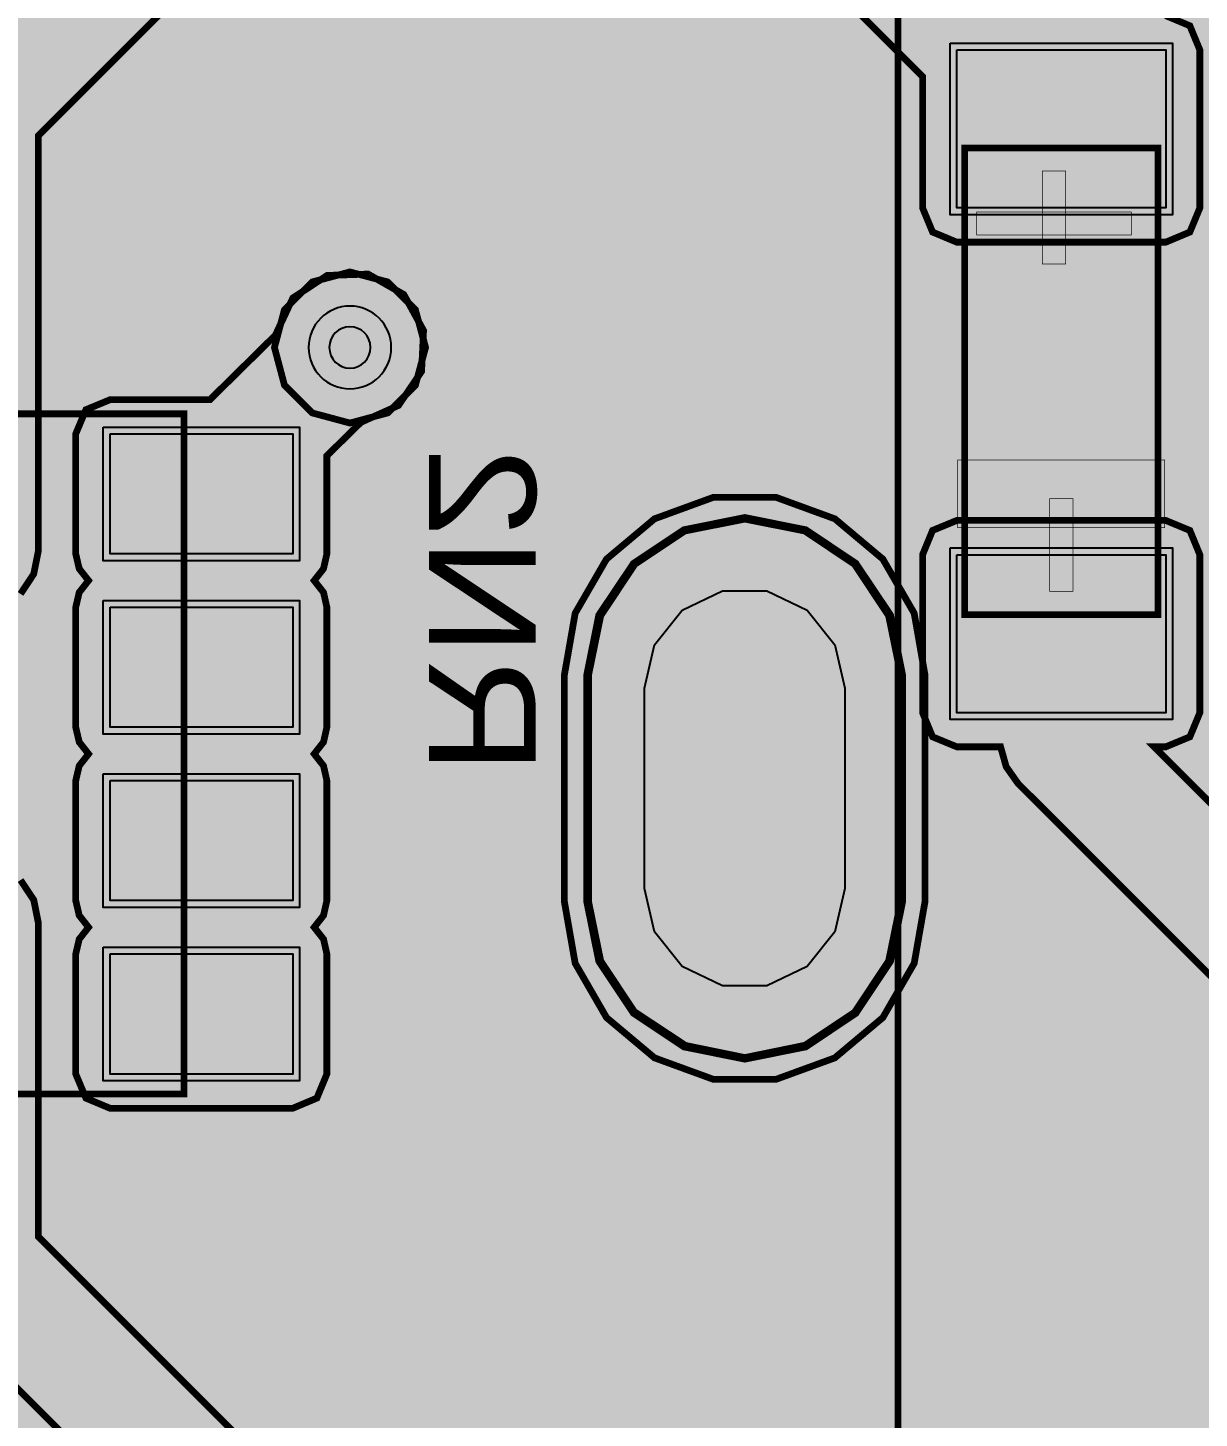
# Model space of a CAD drawing. Header units: millimetres. Extents: x -3.1 to 95.1, y -65.1 to 6.9.
# Drawn here: x 68.96 to 77.74, y -55.53 to -45.1 of the extents above; entities that cross this region are included whole.
import ezdxf
from ezdxf.enums import TextEntityAlignment as Align

# ---------------------------------------------------------------- set-up
doc = ezdxf.new("R2010")
doc.units = ezdxf.units.MM
doc.header["$MEASUREMENT"] = 0
for name, color, linetype, true_color in [('Bottom-Layer', 7, 'Continuous', 0x0000ff), ('Bottom-Paste-Mask-Layer', 7, 'Continuous', 0x800000), ('Bottom-Silkscreen-Layer', 7, 'Continuous', 0x66cc33), ('Bottom-Solder-Mask-Layer', 7, 'Continuous', 0xaa00ff), ('Component-Shape-Layer', 7, 'Continuous', 0x00cccc), ('Document-Layer', 7, 'Continuous', 0x6464ff), ('Hole-Layer', 7, 'Continuous', 0x222222), ('Inner1', 7, 'Continuous', 0x999966), ('Inner2', 7, 'Continuous', 0x008000), ('Multi-Layer', 7, 'Continuous', 0xc0c0c0), ('Top-Layer', 7, 'Continuous', 0xff0000), ('Top-Paste-Mask-Layer', 7, 'Continuous', 0x808080), ('Top-Silkscreen-Layer', 7, 'Continuous', 0xffcc00), ('Top-Solder-Mask-Layer', 7, 'Continuous', 0x800080)]:
    doc.layers.add(name, color=color, linetype=linetype, true_color=true_color)
doc.styles.get("Standard").update_dxf_attribs({"font": 'arial.ttf'})

msp = doc.modelspace()

# ---------------------------------------------------------------- hatches: boundary and pattern name
at = {"layer": 'Bottom-Layer'}
for points in [[(0.836, -26.879), (0.838, -26.021), (1.032, -26.269), (1.332, -26.362), (2.132, -26.362), (2.395, -26.291), (2.589, -26.098), (2.659, -25.834), (2.589, -25.57), (2.395, -25.377), (2.132, -25.306), (1.332, -25.306), (1.032, -25.399), (0.839, -25.645), (0.888, -0.657), (1.11, -0.501), (1.353, -0.381), (93.599, -0.381), (94.615, -1.397), (94.488, -63.754), (93.726, -64.516), (1.27, -64.516), (0.762, -64.008), (0.775, -57.407), (6.35, -57.407), (6.353, -57.404), (6.353, -39.624), (6.35, -39.621), (0.811, -39.621), (0.818, -35.758), (0.922, -35.967), (1.104, -36.111), (1.332, -36.162), (2.132, -36.162), (2.395, -36.091), (2.589, -35.898), (2.659, -35.634), (2.589, -35.37), (2.395, -35.177), (2.132, -35.106), (1.332, -35.106), (1.105, -35.157), (0.922, -35.3), (0.819, -35.508), (0.821, -34.589), (1.959, -34.589), (2.14, -34.514), (2.215, -34.332), (2.215, -34.082), (2.26, -34.053), (2.301, -34.018), (3.243, -33.076), (3.517, -33.036), (3.739, -32.873), (3.857, -32.624), (3.844, -32.348), (3.703, -32.111), (3.466, -31.97), (3.19, -31.957), (2.941, -32.075), (2.778, -32.298), (2.738, -32.571), (2.199, -33.11), (2.105, -32.989), (1.959, -32.943), (0.824, -32.943), (0.825, -32.589), (1.959, -32.589), (2.14, -32.514), (2.215, -32.332), (2.215, -31.2), (2.14, -31.018), (1.959, -30.943), (0.828, -30.943), (0.829, -30.525), (1.959, -30.525), (2.095, -30.486), (2.189, -30.38), (3.246, -31.437), (3.286, -31.711), (3.449, -31.933), (3.698, -32.051), (3.974, -32.038), (4.211, -31.897), (4.352, -31.66), (4.365, -31.384), (4.247, -31.135), (4.025, -30.972), (3.751, -30.933), (2.268, -29.45), (2.243, -29.426), (2.215, -29.406), (2.215, -29.136), (2.14, -28.954), (1.959, -28.879), (0.832, -28.879), (0.833, -28.525), (1.959, -28.525), (2.14, -28.45), (2.215, -28.268), (2.215, -27.136), (2.14, -26.954), (1.959, -26.879)], [(75.388, -42.855), (76.228, -42.855), (76.927, -43.554), (77.076, -43.654), (77.251, -43.688), (78.306, -43.688), (78.306, -44.323), (78.381, -44.504), (78.562, -44.58), (80.747, -44.58), (80.928, -44.504), (81.003, -44.323), (81.003, -42.139), (80.998, -42.088), (80.983, -42.039), (80.992, -42.039), (81.001, -42.04), (83.185, -42.04), (83.366, -41.964), (83.441, -41.783), (83.441, -39.599), (83.366, -39.417), (83.185, -39.342), (81.001, -39.342), (80.819, -39.417), (80.744, -39.599), (80.744, -41.783), (80.749, -41.834), (80.764, -41.883), (80.755, -41.882), (80.747, -41.882), (78.562, -41.882), (78.381, -41.957), (78.306, -42.139), (78.306, -42.773), (77.44, -42.773), (76.753, -42.086), (76.753, -41.222), (76.678, -41.04), (76.496, -40.965), (75.506, -40.965), (76.026, -40.445), (76.468, -40.527), (76.907, -40.434), (77.278, -40.181), (77.525, -39.806), (77.61, -39.365), (77.522, -38.925), (77.272, -38.552), (76.899, -38.302), (76.459, -38.214), (76.018, -38.299), (75.643, -38.546), (75.39, -38.917), (75.297, -39.356), (75.379, -39.798), (75.07, -40.107), (75.07, -38.47), (74.995, -38.289), (74.814, -38.214), (73.014, -38.214), (72.832, -38.289), (72.757, -38.47), (72.757, -40.27), (72.832, -40.451), (73.014, -40.527), (73.464, -40.527), (73.466, -40.965), (73.364, -40.965), (73.182, -41.04), (73.107, -41.222), (73.107, -42.599), (73.182, -42.78), (73.364, -42.855), (74.472, -42.855), (74.472, -44.082), (74.507, -44.257), (74.606, -44.405), (75.668, -45.467), (75.668, -46.452), (75.743, -46.633), (75.925, -46.709), (77.491, -46.709), (77.672, -46.633), (77.747, -46.452), (77.747, -45.267), (77.672, -45.086), (77.491, -45.01), (76.506, -45.01), (75.388, -43.892)], [(67.882, -49.072), (67.84, -49.072), (67.841, -49.059), (67.842, -49.046), (67.842, -48.146), (67.766, -47.965), (67.585, -47.89), (66.215, -47.89), (66.034, -47.965), (65.958, -48.146), (65.958, -49.046), (65.984, -49.157), (66.054, -49.246), (65.984, -49.335), (65.958, -49.446), (65.958, -50.346), (65.984, -50.457), (66.054, -50.546), (65.984, -50.635), (65.958, -50.746), (65.958, -51.646), (65.984, -51.757), (66.054, -51.846), (65.984, -51.935), (65.958, -52.046), (65.958, -52.791), (65.868, -52.935), (65.836, -53.102), (65.836, -57.242), (65.466, -57.496), (65.221, -57.872), (65.137, -58.313), (65.228, -58.753), (65.479, -59.125), (65.853, -59.373), (66.294, -59.461), (66.734, -59.373), (67.108, -59.125), (67.36, -58.753), (67.45, -58.313), (67.367, -57.872), (67.121, -57.496), (66.751, -57.242), (66.751, -53.292), (66.84, -53.203), (67.585, -53.203), (67.766, -53.127), (67.842, -52.946), (67.842, -52.046), (67.816, -51.935), (67.746, -51.846), (67.799, -51.787), (67.832, -51.715), (68.122, -52.006), (68.122, -54.356), (68.157, -54.531), (68.256, -54.68), (70.85, -57.273), (70.5, -57.546), (70.279, -57.931), (70.219, -58.371), (70.329, -58.801), (70.594, -59.158), (70.972, -59.389), (71.411, -59.46), (71.843, -59.361), (72.207, -59.106), (72.448, -58.734), (72.53, -58.298), (72.443, -57.862), (72.198, -57.492), (71.831, -57.242), (71.831, -57.15), (71.797, -56.975), (71.697, -56.826), (69.038, -54.166), (69.038, -51.816), (69.003, -51.641), (68.904, -51.492), (68.284, -50.873), (68.135, -50.773), (67.96, -50.739), (67.841, -50.739), (67.815, -50.632), (67.746, -50.546), (67.816, -50.457), (67.842, -50.346), (67.842, -49.988), (68.072, -49.988), (68.247, -49.953), (68.396, -49.854), (68.904, -49.346), (69.003, -49.197), (69.038, -49.022), (69.038, -45.91), (70.449, -44.498), (70.769, -44.79), (71.175, -44.943), (71.608, -44.936), (72.009, -44.771), (72.32, -44.469), (72.498, -44.074), (72.519, -43.642), (72.379, -43.231), (72.098, -42.902), (71.715, -42.699), (71.284, -42.651), (70.866, -42.765), (70.519, -43.025), (70.292, -43.394), (70.229, -43.432), (70.173, -43.48), (68.256, -45.396), (68.157, -45.545), (68.122, -45.72), (68.122, -48.832)], [(75.925, -45.267), (77.491, -45.267), (77.491, -46.452), (75.925, -46.452)], [(70.324, -47.89), (69.575, -47.89), (69.394, -47.965), (69.318, -48.146), (69.318, -49.046), (69.344, -49.157), (69.414, -49.246), (69.344, -49.335), (69.318, -49.446), (69.318, -50.346), (69.344, -50.457), (69.414, -50.546), (69.344, -50.635), (69.318, -50.746), (69.318, -51.646), (69.344, -51.757), (69.414, -51.846), (69.344, -51.935), (69.318, -52.046), (69.318, -52.946), (69.394, -53.127), (69.575, -53.203), (70.945, -53.203), (71.126, -53.127), (71.201, -52.946), (71.201, -52.046), (71.176, -51.935), (71.106, -51.846), (71.176, -51.757), (71.201, -51.646), (71.201, -50.746), (71.176, -50.635), (71.106, -50.546), (71.176, -50.457), (71.201, -50.346), (71.201, -49.446), (71.176, -49.335), (71.106, -49.246), (71.176, -49.157), (71.201, -49.046), (71.201, -48.31), (71.457, -48.059), (71.738, -47.933), (71.911, -47.678), (71.926, -47.371), (71.778, -47.101), (71.51, -46.948), (71.203, -46.958), (70.946, -47.127), (70.815, -47.406)], [(69.575, -48.146), (70.945, -48.146), (70.945, -49.046), (69.575, -49.046)], [(73.156, -49.954), (73.156, -51.654), (73.246, -52.105), (73.501, -52.487), (73.883, -52.742), (74.334, -52.832), (74.785, -52.742), (75.167, -52.487), (75.422, -52.105), (75.512, -51.654), (75.512, -49.954), (75.422, -49.503), (75.167, -49.121), (74.785, -48.866), (74.334, -48.776), (73.883, -48.866), (73.501, -49.121), (73.246, -49.503)], [(75.484, -51.654), (75.396, -52.094), (75.147, -52.467), (74.774, -52.716), (74.334, -52.804), (73.894, -52.716), (73.521, -52.467), (73.272, -52.094), (73.184, -51.654), (73.184, -49.954), (73.272, -49.514), (73.521, -49.141), (73.894, -48.891), (74.334, -48.804), (74.774, -48.891), (75.147, -49.141), (75.396, -49.514), (75.484, -49.954)], [(80.744, -56.922), (80.819, -57.103), (81.001, -57.178), (83.185, -57.178), (83.366, -57.103), (83.441, -56.922), (83.441, -54.737), (83.366, -54.556), (83.185, -54.481), (81.003, -54.481), (81.003, -52.299), (80.928, -52.117), (80.747, -52.042), (78.953, -52.042), (77.404, -50.493), (77.491, -50.493), (77.672, -50.418), (77.747, -50.237), (77.747, -49.052), (77.672, -48.87), (77.491, -48.795), (75.925, -48.795), (75.743, -48.87), (75.668, -49.052), (75.668, -50.237), (75.743, -50.418), (75.925, -50.493), (76.253, -50.493), (76.295, -50.642), (76.384, -50.768), (78.306, -52.689), (78.306, -54.483), (78.381, -54.665), (78.562, -54.74), (80.744, -54.74)], [(75.925, -49.052), (77.491, -49.052), (77.491, -50.237), (75.925, -50.237)], [(69.575, -49.446), (70.945, -49.446), (70.945, -50.346), (69.575, -50.346)], [(69.575, -50.746), (70.945, -50.746), (70.945, -51.646), (69.575, -51.646)], [(69.575, -52.046), (70.945, -52.046), (70.945, -52.946), (69.575, -52.946)]]:
    msp.add_hatch(color=256, dxfattribs=at).paths.add_polyline_path(points)
at = {"layer": 'Bottom-Paste-Mask-Layer'}
for points in [[(75.925, -45.267), (77.491, -45.267), (77.491, -46.452), (75.925, -46.452)], [(69.575, -48.146), (70.945, -48.146), (70.945, -49.046), (69.575, -49.046)], [(75.484, -51.654), (75.396, -52.094), (75.147, -52.467), (74.774, -52.716), (74.334, -52.804), (73.894, -52.716), (73.521, -52.467), (73.272, -52.094), (73.184, -51.654), (73.184, -49.954), (73.272, -49.514), (73.521, -49.141), (73.894, -48.891), (74.334, -48.804), (74.774, -48.891), (75.147, -49.141), (75.396, -49.514), (75.484, -49.954)], [(75.925, -49.052), (77.491, -49.052), (77.491, -50.237), (75.925, -50.237)], [(69.575, -49.446), (70.945, -49.446), (70.945, -50.346), (69.575, -50.346)], [(69.575, -50.746), (70.945, -50.746), (70.945, -51.646), (69.575, -51.646)], [(69.575, -52.046), (70.945, -52.046), (70.945, -52.946), (69.575, -52.946)]]:
    msp.add_hatch(color=256, dxfattribs=at).paths.add_polyline_path(points)
at = {"layer": 'Bottom-Silkscreen-Layer'}
msp.add_hatch(color=256, dxfattribs=at).paths.add_polyline_path([(77.484, -48.849), (77.484, -48.341), (75.932, -48.341), (75.932, -48.849)])
msp.add_hatch(color=256, dxfattribs=at).paths.add_polyline_path([(77.484, -48.849), (77.484, -48.341), (75.932, -48.341), (75.932, -48.849)])
at = {"layer": 'Bottom-Solder-Mask-Layer'}
for points in [[(75.874, -45.216), (77.542, -45.216), (77.542, -46.503), (75.874, -46.503)], [(69.524, -48.095), (70.996, -48.095), (70.996, -49.097), (69.524, -49.097)], [(75.535, -51.654), (75.443, -52.113), (75.183, -52.503), (74.794, -52.763), (74.334, -52.855), (73.874, -52.763), (73.485, -52.503), (73.225, -52.113), (73.133, -51.654), (73.133, -49.954), (73.225, -49.494), (73.485, -49.105), (73.874, -48.845), (74.334, -48.753), (74.794, -48.845), (75.183, -49.105), (75.443, -49.494), (75.535, -49.954)], [(75.874, -49.001), (77.542, -49.001), (77.542, -50.288), (75.874, -50.288)], [(69.524, -49.395), (70.996, -49.395), (70.996, -50.397), (69.524, -50.397)], [(69.524, -50.695), (70.996, -50.695), (70.996, -51.697), (69.524, -51.697)], [(69.524, -51.995), (70.996, -51.995), (70.996, -52.997), (69.524, -52.997)]]:
    msp.add_hatch(color=256, dxfattribs=at).paths.add_polyline_path(points)
at = {"layer": 'Document-Layer'}
for points in [[(76.566, -46.176), (76.74, -46.176), (76.74, -46.872), (76.566, -46.872)], [(76.566, -46.176), (76.74, -46.176), (76.74, -46.872), (76.566, -46.872)], [(76.073, -46.482), (77.233, -46.482), (77.233, -46.656), (76.073, -46.656)], [(76.073, -46.482), (77.233, -46.482), (77.233, -46.656), (76.073, -46.656)], [(76.621, -49.328), (76.795, -49.328), (76.795, -48.632), (76.621, -48.632)], [(76.621, -49.328), (76.795, -49.328), (76.795, -48.632), (76.621, -48.632)]]:
    msp.add_hatch(color=256, dxfattribs=at).paths.add_polyline_path(points)
at = {"layer": 'Hole-Layer'}
msp.add_hatch(color=256, dxfattribs=at).paths.add_polyline_path([(75.084, -51.554), (75.01, -51.879), (74.802, -52.14), (74.501, -52.285), (74.167, -52.285), (73.866, -52.14), (73.658, -51.879), (73.584, -51.554), (73.584, -50.054), (73.658, -49.729), (73.866, -49.468), (74.167, -49.323), (74.501, -49.323), (74.802, -49.468), (75.01, -49.729), (75.084, -50.054)])
at = {"layer": 'Inner2'}
for points in [[(0.787, -39.621), (0.814, -25.941), (0.914, -26.158), (1.099, -26.308), (1.332, -26.362), (2.132, -26.362), (2.395, -26.291), (2.589, -26.098), (2.659, -25.834), (2.589, -25.57), (2.395, -25.377), (2.132, -25.306), (1.332, -25.306), (1.1, -25.36), (0.915, -25.51), (0.815, -25.726), (0.865, -0.677), (1.131, -0.488), (1.428, -0.353), (93.572, -0.353), (93.575, -0.354), (93.577, -0.355), (94.591, -1.369), (94.465, -63.726), (93.703, -64.488), (1.247, -64.488), (0.739, -63.98), (0.752, -57.407), (6.35, -57.407), (6.353, -57.404), (6.353, -39.624), (6.35, -39.621)], [(70.808, -47.498), (70.883, -47.781), (71.091, -47.989), (71.374, -48.065), (71.657, -47.989), (71.865, -47.781), (71.941, -47.498), (71.865, -47.215), (71.657, -47.007), (71.374, -46.932), (71.091, -47.007), (70.883, -47.215)], [(73.156, -49.954), (73.156, -51.654), (73.246, -52.105), (73.501, -52.487), (73.883, -52.742), (74.334, -52.832), (74.785, -52.742), (75.167, -52.487), (75.422, -52.105), (75.512, -51.654), (75.512, -49.954), (75.422, -49.503), (75.167, -49.121), (74.785, -48.866), (74.334, -48.776), (73.883, -48.866), (73.501, -49.121), (73.246, -49.503)]]:
    msp.add_hatch(color=256, dxfattribs=at).paths.add_polyline_path(points)
at = {"layer": 'Multi-Layer'}
msp.add_hatch(color=256, dxfattribs=at).paths.add_polyline_path([(75.484, -51.654), (75.396, -52.094), (75.147, -52.467), (74.774, -52.716), (74.334, -52.804), (73.894, -52.716), (73.521, -52.467), (73.272, -52.094), (73.184, -51.654), (73.184, -49.954), (73.272, -49.514), (73.521, -49.141), (73.894, -48.891), (74.334, -48.804), (74.774, -48.891), (75.147, -49.141), (75.396, -49.514), (75.484, -49.954)])
msp.add_hatch(color=256, dxfattribs=at).paths.add_polyline_path([(75.484, -51.654), (75.396, -52.094), (75.147, -52.467), (74.774, -52.716), (74.334, -52.804), (73.894, -52.716), (73.521, -52.467), (73.272, -52.094), (73.184, -51.654), (73.184, -49.954), (73.272, -49.514), (73.521, -49.141), (73.894, -48.891), (74.334, -48.804), (74.774, -48.891), (75.147, -49.141), (75.396, -49.514), (75.484, -49.954)])
msp.add_hatch(color=256, dxfattribs=at).paths.add_polyline_path([(75.484, -51.654), (75.396, -52.094), (75.147, -52.467), (74.774, -52.716), (74.334, -52.804), (73.894, -52.716), (73.521, -52.467), (73.272, -52.094), (73.184, -51.654), (73.184, -49.954), (73.272, -49.514), (73.521, -49.141), (73.894, -48.891), (74.334, -48.804), (74.774, -48.891), (75.147, -49.141), (75.396, -49.514), (75.484, -49.954)])
at = {"layer": 'Top-Layer'}
for points in [[(14.478, -27.178), (28.527, -27.178), (28.539, -27.682), (28.01, -27.682), (27.867, -27.741), (27.807, -27.884), (27.807, -28.984), (27.867, -29.127), (28.01, -29.187), (30.51, -29.187), (30.653, -29.127), (30.712, -28.984), (30.712, -28.844), (31.621, -28.848), (31.621, -29.123), (31.68, -29.266), (31.823, -29.325), (33.233, -29.325), (33.376, -29.266), (33.435, -29.123), (33.435, -27.773), (33.376, -27.63), (33.233, -27.57), (31.823, -27.57), (31.68, -27.63), (31.621, -27.773), (31.621, -28.041), (31.391, -28.04), (31.391, -28.002), (31.496, -27.757), (31.463, -27.492), (31.301, -27.28), (31.055, -27.178), (40.64, -27.178), (40.64, -12.192), (53.532, -12.192), (55.141, -13.802), (55.141, -15.559), (55.033, -15.631), (54.991, -15.754), (54.991, -17.355), (55.033, -17.478), (55.141, -17.55), (55.141, -20.235), (54.697, -20.679), (52.763, -20.679), (52.816, -20.646), (52.863, -20.605), (53.629, -19.839), (53.717, -19.708), (53.748, -19.554), (53.748, -17.55), (53.855, -17.478), (53.897, -17.355), (53.897, -16.571), (53.972, -16.447), (53.998, -16.305), (53.998, -14.794), (54.104, -14.532), (54.055, -14.254), (53.866, -14.044), (53.594, -13.966), (53.322, -14.044), (53.133, -14.254), (53.085, -14.532), (53.191, -14.794), (53.191, -15.552), (52.994, -15.552), (52.863, -15.6), (52.794, -15.72), (52.744, -15.618), (52.648, -15.559), (52.648, -14.875), (52.807, -14.65), (52.826, -14.374), (52.699, -14.129), (52.463, -13.985), (52.187, -13.984), (51.95, -14.127), (51.823, -14.372), (51.841, -14.648), (51.841, -15.559), (51.744, -15.618), (51.694, -15.719), (51.625, -15.599), (51.495, -15.552), (50.794, -15.552), (50.651, -15.611), (50.591, -15.754), (50.591, -17.355), (50.651, -17.498), (50.794, -17.557), (51.495, -17.557), (51.625, -17.51), (51.694, -17.39), (51.744, -17.491), (51.841, -17.55), (51.841, -18.201), (51.395, -18.647), (49.784, -18.647), (49.63, -18.677), (49.499, -18.765), (49.214, -19.049), (48.955, -19.159), (48.793, -19.388), (48.776, -19.669), (48.91, -19.917), (47.306, -19.917), (47.073, -19.814), (46.82, -19.837), (46.608, -19.978), (46.491, -20.204), (46.497, -20.458), (46.624, -20.679), (44.766, -20.679), (44.504, -20.573), (44.226, -20.621), (44.016, -20.81), (43.938, -21.082), (44.016, -21.354), (44.226, -21.543), (44.504, -21.592), (44.766, -21.486), (54.864, -21.485), (55.018, -21.455), (55.149, -21.367), (55.829, -20.687), (55.917, -20.556), (55.948, -20.402), (55.948, -17.55), (56.044, -17.491), (56.094, -17.389), (56.163, -17.509), (56.294, -17.557), (56.995, -17.557), (57.125, -17.509), (57.194, -17.389), (57.244, -17.491), (57.341, -17.55), (57.341, -20.575), (56.221, -21.695), (42.48, -21.695), (42.218, -21.588), (41.94, -21.637), (41.73, -21.826), (41.652, -22.098), (41.73, -22.37), (41.94, -22.559), (42.218, -22.608), (42.48, -22.501), (56.388, -22.501), (56.542, -22.471), (56.673, -22.383), (58.029, -21.027), (58.117, -20.896), (58.148, -20.742), (58.148, -17.55), (58.244, -17.491), (58.294, -17.389), (58.363, -17.509), (58.494, -17.557), (59.195, -17.557), (59.325, -17.51), (59.394, -17.39), (59.463, -17.51), (59.594, -17.557), (60.295, -17.557), (60.438, -17.498), (60.497, -17.355), (60.497, -16.548), (60.568, -16.66), (60.694, -16.704), (62.494, -16.704), (62.637, -16.645), (62.697, -16.502), (62.697, -16.352), (62.992, -16.352), (63.294, -16.271), (63.515, -16.05), (63.596, -15.748), (63.515, -15.446), (63.294, -15.225), (62.992, -15.144), (62.697, -15.144), (62.697, -14.901), (62.637, -14.758), (62.494, -14.699), (60.694, -14.699), (60.551, -14.758), (60.492, -14.901), (60.492, -15.708), (60.42, -15.596), (60.295, -15.552), (59.594, -15.552), (59.463, -15.599), (59.394, -15.719), (59.325, -15.599), (59.195, -15.552), (58.494, -15.552), (58.363, -15.6), (58.294, -15.72), (58.244, -15.618), (58.148, -15.559), (58.148, -15.392), (58.162, -15.147), (58.062, -14.924), (58.062, -14.478), (58.031, -14.324), (57.943, -14.193), (55.943, -12.192), (66.548, -12.192), (66.548, -29.132), (61.539, -34.141), (39.497, -34.141), (39.498, -34.125), (39.499, -34.11), (39.499, -32.978), (39.44, -32.835), (39.296, -32.775), (37.919, -32.775), (37.776, -32.835), (37.717, -32.978), (37.717, -34.11), (37.717, -34.125), (37.719, -34.141), (34.925, -34.141), (34.926, -34.125), (34.927, -34.11), (34.927, -32.978), (34.868, -32.835), (34.725, -32.775), (34.476, -32.775), (34.548, -32.518), (34.482, -32.259), (34.294, -32.069), (34.036, -32), (33.778, -32.069), (33.59, -32.259), (33.524, -32.518), (33.596, -32.775), (33.348, -32.775), (33.262, -32.794), (33.193, -32.847), (33.054, -32.573), (32.812, -32.385), (32.512, -32.318), (30.625, -32.318), (30.57, -32.291), (30.51, -32.282), (28.01, -32.282), (27.867, -32.341), (27.807, -32.484), (27.807, -33.584), (27.867, -33.727), (28.01, -33.786), (30.51, -33.786), (30.59, -33.77), (30.658, -33.722), (32.512, -33.722), (32.769, -33.674), (32.99, -33.535), (33.145, -33.324), (33.145, -34.11), (33.146, -34.125), (33.147, -34.141), (22.86, -34.141), (22.706, -34.171), (22.575, -34.259), (19.014, -37.82), (18.926, -37.951), (18.896, -38.105), (18.896, -38.812), (18.849, -38.812), (18.739, -38.844), (18.664, -38.932), (18.589, -38.844), (18.479, -38.812), (17.579, -38.812), (17.469, -38.844), (17.394, -38.932), (17.319, -38.844), (17.209, -38.812), (16.309, -38.812), (16.199, -38.844), (16.124, -38.932), (16.049, -38.844), (15.939, -38.812), (15.039, -38.812), (14.929, -38.844), (14.854, -38.932), (14.779, -38.844), (14.669, -38.812), (13.769, -38.812), (13.659, -38.844), (13.584, -38.932), (13.509, -38.844), (13.399, -38.812), (12.499, -38.812), (12.389, -38.844), (12.314, -38.932), (12.239, -38.844), (12.129, -38.812), (11.229, -38.812), (11.119, -38.844), (11.044, -38.932), (10.969, -38.844), (10.859, -38.812), (9.959, -38.812), (9.849, -38.844), (9.774, -38.932), (9.699, -38.844), (9.589, -38.812), (8.689, -38.812), (8.579, -38.844), (8.504, -38.932), (8.429, -38.844), (8.319, -38.812), (7.419, -38.812), (7.276, -38.871), (7.216, -39.014), (7.216, -40.514), (7.23, -40.586), (7.268, -40.649), (7.27, -41.404), (7.352, -41.706), (7.574, -41.926), (7.876, -42.006), (8.178, -41.924), (8.398, -41.702), (8.478, -41.4), (8.476, -40.642), (8.491, -40.62), (8.504, -40.596), (8.579, -40.684), (8.689, -40.716), (9.589, -40.716), (9.699, -40.684), (9.774, -40.596), (9.849, -40.684), (9.959, -40.716), (10.859, -40.716), (10.969, -40.684), (11.044, -40.596), (11.119, -40.684), (11.229, -40.716), (12.129, -40.716), (12.239, -40.684), (12.314, -40.596), (12.389, -40.684), (12.499, -40.716), (13.399, -40.716), (13.509, -40.684), (13.584, -40.596), (13.659, -40.684), (13.769, -40.716), (14.669, -40.716), (14.779, -40.684), (14.854, -40.596), (14.929, -40.684), (15.039, -40.716), (15.939, -40.716), (16.049, -40.684), (16.124, -40.596), (16.199, -40.684), (16.309, -40.716), (17.209, -40.716), (17.319, -40.684), (17.394, -40.596), (17.469, -40.684), (17.579, -40.716), (18.479, -40.716), (18.589, -40.684), (18.664, -40.596), (18.739, -40.684), (18.849, -40.716), (19.749, -40.716), (19.859, -40.684), (19.934, -40.596), (20.009, -40.684), (20.119, -40.716), (21.019, -40.716), (21.129, -40.684), (21.204, -40.596), (21.279, -40.684), (21.389, -40.716), (22.289, -40.716), (22.399, -40.684), (22.474, -40.596), (22.549, -40.684), (22.659, -40.716), (23.559, -40.716), (23.669, -40.684), (23.744, -40.596), (23.819, -40.684), (23.929, -40.716), (24.829, -40.716), (24.972, -40.657), (25.031, -40.514), (25.031, -39.014), (24.981, -38.88), (24.854, -38.813), (24.895, -38.565), (24.813, -38.328), (24.628, -38.157), (24.385, -38.096), (24.141, -38.157), (23.956, -38.327), (23.873, -38.564), (23.914, -38.812), (23.812, -38.848), (23.744, -38.932), (23.669, -38.844), (23.559, -38.812), (22.659, -38.812), (22.549, -38.844), (22.474, -38.932), (22.399, -38.844), (22.289, -38.812), (21.389, -38.812), (21.279, -38.844), (21.204, -38.932), (21.129, -38.844), (21.019, -38.812), (20.119, -38.812), (20.009, -38.844), (19.934, -38.932), (19.859, -38.844), (19.749, -38.812), (19.702, -38.812), (19.702, -38.272), (23.027, -34.947), (33.147, -34.947), (33.146, -34.963), (33.145, -34.978), (33.145, -35.372), (31.465, -37.053), (31.377, -37.184), (31.347, -37.338), (31.347, -38.338), (31.377, -38.492), (31.465, -38.623), (32.334, -39.493), (32.334, -40.249), (32.394, -40.392), (32.537, -40.452), (33.537, -40.452), (33.586, -40.445), (33.633, -40.427), (33.633, -40.999), (33.295, -41.337), (32.537, -41.337), (32.394, -41.396), (32.334, -41.539), (32.334, -42.789), (32.394, -42.932), (32.537, -42.992), (33.537, -42.992), (33.68, -42.932), (33.739, -42.789), (33.739, -42.033), (34.321, -41.451), (34.409, -41.32), (34.44, -41.166), (34.44, -40.427), (34.487, -40.445), (34.537, -40.452), (35.537, -40.452), (35.68, -40.392), (35.739, -40.249), (35.739, -40.028), (36.26, -40.028), (36.522, -40.134), (36.8, -40.085), (37.011, -39.896), (37.089, -39.624), (37.011, -39.352), (36.8, -39.163), (36.522, -39.114), (36.26, -39.221), (35.739, -39.221), (35.739, -38.999), (35.68, -38.856), (35.537, -38.797), (34.537, -38.797), (34.487, -38.803), (34.44, -38.822), (34.44, -38.012), (36.128, -36.313), (37.011, -36.313), (37.154, -36.253), (37.213, -36.11), (37.213, -34.978), (37.212, -34.963), (37.211, -34.947), (37.719, -34.947), (37.717, -34.963), (37.717, -34.978), (37.717, -36.11), (37.776, -36.253), (37.919, -36.313), (38.205, -36.313), (38.205, -41.997), (37.171, -43.031), (34.256, -43.031), (34.101, -43.061), (33.971, -43.149), (33.319, -43.801), (32.334, -43.801), (32.191, -43.86), (32.132, -44.003), (32.132, -45.403), (32.191, -45.546), (32.334, -45.605), (33.635, -45.605), (33.778, -45.546), (33.837, -45.403), (33.837, -44.423), (34.232, -44.028), (34.232, -45.403), (34.292, -45.546), (34.435, -45.605), (35.735, -45.605), (35.878, -45.546), (35.938, -45.403), (35.938, -45.108), (36.514, -45.108), (36.793, -45.215), (37.085, -45.149), (32.345, -49.889), (30.241, -49.889), (30.47, -49.611), (30.597, -49.275), (30.609, -48.916), (30.506, -48.572), (30.297, -48.28), (30.005, -48.07), (29.661, -47.965), (29.302, -47.977), (29.749, -47.529), (29.837, -47.398), (29.867, -47.244), (29.867, -45.782), (29.971, -45.544), (29.944, -45.285), (29.794, -45.074), (29.559, -44.962), (29.3, -44.981), (29.083, -45.123), (28.911, -44.998), (28.702, -44.954), (28.493, -44.998), (28.321, -45.123), (28.104, -44.981), (27.845, -44.962), (27.61, -45.074), (27.46, -45.285), (27.433, -45.544), (27.537, -45.782), (27.537, -45.807), (26.612, -46.732), (26.612, -46.159), (26.579, -46.049), (26.491, -45.974), (26.579, -45.899), (26.612, -45.789), (26.612, -44.889), (26.579, -44.779), (26.491, -44.704), (26.579, -44.629), (26.612, -44.519), (26.612, -43.619), (26.579, -43.509), (26.491, -43.434), (26.579, -43.359), (26.612, -43.249), (26.612, -42.349), (26.574, -42.231), (26.475, -42.158), (26.553, -42.083), (26.582, -41.979), (26.582, -41.079), (26.522, -40.936), (26.379, -40.877), (24.879, -40.877), (24.736, -40.936), (24.677, -41.079), (24.677, -41.979), (24.714, -42.097), (24.814, -42.171), (24.735, -42.245), (24.707, -42.349), (24.707, -43.249), (24.739, -43.359), (24.827, -43.434), (24.739, -43.509), (24.707, -43.619), (24.707, -44.519), (24.739, -44.629), (24.827, -44.704), (24.739, -44.779), (24.707, -44.889), (24.707, -45.789), (24.739, -45.899), (24.827, -45.974), (24.739, -46.049), (24.707, -46.159), (24.707, -47.059), (24.739, -47.169), (24.827, -47.244), (24.739, -47.319), (24.707, -47.429), (24.707, -48.329), (24.739, -48.439), (24.827, -48.514), (24.739, -48.589), (24.707, -48.699), (24.707, -49.599), (24.739, -49.709), (24.827, -49.784), (24.739, -49.859), (24.707, -49.969), (24.707, -50.869), (24.739, -50.979), (24.827, -51.054), (24.739, -51.129), (24.707, -51.239), (24.707, -52.139), (24.739, -52.249), (24.827, -52.324), (24.765, -52.367), (24.723, -52.429), (24.7, -52.429), (24.465, -52.326), (24.21, -52.35), (23.998, -52.495), (23.883, -52.724), (23.893, -52.98), (24.026, -53.199), (23.855, -53.229), (23.708, -53.321), (23.491, -53.211), (23.248, -53.229), (23.049, -53.371), (22.953, -53.595), (22.988, -53.836), (23.142, -54.025), (23.169, -54.096), (23.214, -54.156), (23.304, -54.247), (23.304, -54.315), (23.313, -54.383), (23.339, -54.446), (23.339, -55.845), (22.921, -56.262), (22.9, -56.286), (22.882, -56.311), (22.659, -56.311), (22.549, -56.344), (22.474, -56.432), (22.399, -56.344), (22.289, -56.311), (22.242, -56.311), (22.242, -54.164), (22.349, -53.902), (22.3, -53.624), (22.111, -53.414), (21.839, -53.336), (21.567, -53.414), (21.378, -53.624), (21.329, -53.902), (21.436, -54.164), (21.436, -56.311), (21.389, -56.311), (21.279, -56.344), (21.204, -56.432), (21.129, -56.344), (21.019, -56.311), (20.972, -56.311), (20.972, -55.688), (21.079, -55.426), (21.03, -55.148), (20.841, -54.938), (20.569, -54.86), (20.297, -54.938), (20.108, -55.148), (20.059, -55.426), (20.166, -55.688), (20.166, -56.311), (20.119, -56.311), (20.009, -56.344), (19.934, -56.432), (19.859, -56.344), (19.749, -56.311), (19.707, -56.311), (19.707, -55.688), (19.814, -55.426), (19.765, -55.148), (19.576, -54.938), (19.304, -54.86), (19.032, -54.938), (18.843, -55.148), (18.794, -55.426), (18.901, -55.688), (18.901, -56.311), (18.849, -56.311), (18.739, -56.344), (18.664, -56.432), (18.589, -56.344), (18.479, -56.311), (17.579, -56.311), (17.469, -56.344), (17.394, -56.432), (17.319, -56.344), (17.209, -56.311), (17.162, -56.311), (17.162, -55.688), (17.269, -55.426), (17.22, -55.148), (17.031, -54.938), (16.759, -54.86), (16.487, -54.938), (16.298, -55.148), (16.249, -55.426), (16.356, -55.688), (16.356, -56.311), (16.309, -56.311), (16.199, -56.344), (16.124, -56.432), (16.049, -56.344), (15.939, -56.311), (15.039, -56.311), (14.929, -56.344), (14.854, -56.432), (14.779, -56.344), (14.669, -56.311), (13.769, -56.311), (13.659, -56.344), (13.584, -56.432), (13.522, -56.353), (13.429, -56.314), (13.457, -56.071), (13.37, -55.842), (13.187, -55.68), (12.949, -55.622), (12.711, -55.68), (12.528, -55.842), (12.44, -56.071), (12.469, -56.314), (12.376, -56.353), (12.314, -56.432), (12.239, -56.344), (12.129, -56.311), (11.229, -56.311), (11.119, -56.344), (11.044, -56.432), (10.969, -56.344), (10.859, -56.311), (10.812, -56.311), (10.812, -56.306), (11.597, -55.521), (15.178, -55.521), (15.44, -55.628), (15.718, -55.579), (15.929, -55.39), (16.006, -55.118), (15.929, -54.846), (15.718, -54.657), (15.44, -54.608), (15.178, -54.715), (11.43, -54.715), (11.276, -54.745), (11.145, -54.833), (10.124, -55.854), (10.036, -55.985), (10.006, -56.139), (10.006, -56.311), (9.959, -56.311), (9.816, -56.371), (9.757, -56.514), (9.757, -58.014), (9.816, -58.157), (9.959, -58.216), (10.006, -58.216), (10.006, -58.399), (10.036, -58.554), (10.124, -58.684), (11.185, -59.746), (11.185, -60.633), (11.245, -60.776), (11.388, -60.835), (12.52, -60.835), (12.663, -60.776), (12.723, -60.633), (12.723, -59.256), (12.663, -59.112), (12.52, -59.053), (11.634, -59.053), (11.467, -58.887), (11.769, -58.925), (12.039, -58.785), (12.182, -58.517), (12.149, -58.215), (12.247, -58.178), (12.314, -58.096), (12.389, -58.184), (12.499, -58.216), (13.399, -58.216), (13.509, -58.184), (13.584, -58.096), (13.652, -58.179), (13.754, -58.216), (13.713, -58.464), (13.796, -58.701), (13.981, -58.871), (14.225, -58.933), (14.468, -58.871), (14.653, -58.7), (14.735, -58.463), (14.694, -58.215), (14.789, -58.177), (14.854, -58.096), (14.929, -58.184), (15.039, -58.216), (15.939, -58.216), (16.049, -58.184), (16.124, -58.096), (16.199, -58.184), (16.309, -58.216), (17.209, -58.216), (17.319, -58.184), (17.394, -58.096), (17.469, -58.184), (17.579, -58.216), (17.768, -58.216), (18.257, -58.705), (18.388, -58.793), (18.542, -58.823), (21.478, -58.823), (21.354, -59.033), (21.34, -59.276), (21.441, -59.498), (21.441, -59.57), (21.128, -59.57), (20.985, -59.629), (20.926, -59.772), (20.926, -61.132), (20.985, -61.275), (21.128, -61.335), (22.358, -61.335), (22.501, -61.275), (22.56, -61.132), (22.56, -59.772), (22.501, -59.629), (22.358, -59.57), (22.247, -59.57), (22.247, -59.498), (22.348, -59.276), (22.334, -59.033), (22.21, -58.823), (65.321, -58.823), (65.596, -59.158), (65.978, -59.36), (66.409, -59.4), (66.822, -59.272), (67.154, -58.994), (67.353, -58.61), (67.389, -58.179), (67.257, -57.768), (66.976, -57.438), (66.591, -57.242), (66.159, -57.21), (65.749, -57.346), (65.422, -57.629), (65.23, -58.017), (25.031, -58.017), (25.031, -58.015), (25.031, -58.014), (25.031, -56.514), (24.972, -56.371), (24.829, -56.311), (24.606, -56.311), (24.588, -56.286), (24.567, -56.262), (24.149, -55.845), (24.149, -54.234), (24.149, -54.222), (24.148, -54.21), (24.206, -54.153), (24.251, -54.093), (24.277, -54.022), (24.436, -53.823), (24.463, -53.571), (24.349, -53.343), (24.534, -53.322), (24.7, -53.236), (24.707, -53.236), (24.707, -53.409), (24.739, -53.519), (24.827, -53.594), (24.739, -53.669), (24.707, -53.779), (24.707, -54.679), (24.739, -54.789), (24.827, -54.864), (24.739, -54.939), (24.707, -55.049), (24.707, -55.949), (24.766, -56.092), (24.909, -56.152), (26.409, -56.152), (26.552, -56.092), (26.612, -55.949), (26.612, -55.049), (26.579, -54.939), (26.491, -54.864), (26.579, -54.789), (26.612, -54.679), (26.612, -53.779), (26.579, -53.669), (26.491, -53.594), (26.579, -53.519), (26.612, -53.409), (26.612, -52.509), (26.579, -52.399), (26.491, -52.324), (26.579, -52.249), (26.612, -52.139), (26.612, -52.093), (27.813, -52.093), (27.967, -52.062), (28.098, -51.974), (28.764, -51.309), (28.976, -51.233), (29.135, -51.074), (29.211, -50.862), (29.377, -50.696), (29.86, -50.696), (29.723, -50.958), (29.754, -51.253), (29.942, -51.481), (30.226, -51.567), (30.51, -51.481), (30.698, -51.253), (30.729, -50.958), (30.592, -50.696), (32.512, -50.696), (32.666, -50.665), (32.797, -50.577), (39.909, -43.465), (39.997, -43.334), (40.028, -43.18), (40.028, -42.988), (40.134, -42.726), (40.085, -42.448), (39.896, -42.238), (39.624, -42.16), (39.352, -42.238), (39.163, -42.448), (39.114, -42.726), (39.221, -42.988), (39.221, -43.013), (37.275, -44.959), (37.342, -44.735), (37.302, -44.505), (37.165, -44.317), (36.959, -44.208), (36.726, -44.202), (36.514, -44.301), (35.938, -44.301), (35.938, -44.003), (35.915, -43.91), (35.852, -43.837), (37.338, -43.837), (37.492, -43.807), (37.623, -43.719), (38.893, -42.449), (38.981, -42.318), (39.012, -42.164), (39.012, -36.313), (39.296, -36.313), (39.44, -36.253), (39.499, -36.11), (39.499, -34.978), (39.498, -34.963), (39.497, -34.947), (61.706, -34.947), (61.861, -34.917), (61.991, -34.829), (64.26, -32.561), (64.356, -32.814), (64.567, -32.982), (64.834, -33.02), (65.084, -32.917), (66.927, -32.926), (66.927, -33.094), (66.986, -33.237), (67.13, -33.297), (68.507, -33.297), (68.65, -33.237), (68.709, -33.094), (68.709, -31.962), (68.65, -31.819), (68.507, -31.759), (67.13, -31.759), (66.986, -31.819), (66.927, -31.962), (66.927, -32.119), (65.088, -32.11), (64.961, -32.037), (64.819, -32.002), (66.548, -30.273), (66.548, -30.48), (66.802, -30.734), (76.026, -30.734), (75.67, -30.974), (75.434, -31.332), (75.351, -31.754), (75.436, -32.174), (75.676, -32.531), (76.033, -32.769), (76.454, -32.853), (76.875, -32.769), (77.232, -32.531), (77.471, -32.174), (77.556, -31.754), (77.474, -31.332), (77.237, -30.974), (76.882, -30.734), (78.566, -30.734), (78.207, -30.977), (77.97, -31.34), (77.892, -31.767), (77.983, -32.19), (76.049, -34.125), (71.249, -34.125), (71.249, -33.962), (71.19, -33.819), (71.046, -33.759), (69.669, -33.759), (69.526, -33.819), (69.467, -33.962), (69.467, -34.125), (68.709, -34.125), (68.709, -33.962), (68.65, -33.819), (68.507, -33.759), (67.13, -33.759), (66.986, -33.819), (66.927, -33.962), (66.927, -35.094), (66.986, -35.237), (67.13, -35.297), (68.507, -35.297), (68.65, -35.237), (68.709, -35.094), (68.709, -34.932), (69.467, -34.932), (69.467, -35.094), (69.526, -35.237), (69.669, -35.297), (71.046, -35.297), (71.19, -35.237), (71.249, -35.094), (71.249, -34.932), (76.216, -34.932), (76.37, -34.901), (76.501, -34.813), (78.554, -32.761), (78.976, -32.852), (79.4, -32.775), (79.763, -32.54), (80.007, -32.184), (80.096, -31.762), (80.016, -31.337), (79.779, -30.976), (79.422, -30.734), (89.408, -30.734), (89.662, -30.988), (89.662, -33.508), (89.544, -33.891), (89.503, -34.29), (89.544, -34.689), (89.662, -35.072), (89.662, -64.008), (88.9, -64.516), (1.27, -64.516), (0.762, -64.008), (0.762, -38.608), (1.016, -38.354), (14.478, -38.354)], [(72.982, -49.954), (72.982, -51.654), (73.063, -52.116), (73.298, -52.523), (73.658, -52.825), (74.099, -52.986), (74.569, -52.986), (75.01, -52.825), (75.37, -52.523), (75.605, -52.116), (75.686, -51.654), (75.686, -49.954), (75.605, -49.491), (75.37, -49.085), (75.01, -48.783), (74.569, -48.622), (74.099, -48.622), (73.658, -48.783), (73.298, -49.085), (73.063, -49.491)], [(75.484, -51.654), (75.396, -52.094), (75.147, -52.467), (74.774, -52.716), (74.334, -52.804), (73.894, -52.716), (73.521, -52.467), (73.272, -52.094), (73.184, -51.654), (73.184, -49.954), (73.272, -49.514), (73.521, -49.141), (73.894, -48.891), (74.334, -48.804), (74.774, -48.891), (75.147, -49.141), (75.396, -49.514), (75.484, -49.954)]]:
    msp.add_hatch(color=256, dxfattribs=at).paths.add_polyline_path(points)
at = {"layer": 'Top-Paste-Mask-Layer'}
msp.add_hatch(color=256, dxfattribs=at).paths.add_polyline_path([(75.484, -51.654), (75.396, -52.094), (75.147, -52.467), (74.774, -52.716), (74.334, -52.804), (73.894, -52.716), (73.521, -52.467), (73.272, -52.094), (73.184, -51.654), (73.184, -49.954), (73.272, -49.514), (73.521, -49.141), (73.894, -48.891), (74.334, -48.804), (74.774, -48.891), (75.147, -49.141), (75.396, -49.514), (75.484, -49.954)])
at = {"layer": 'Top-Solder-Mask-Layer'}
msp.add_hatch(color=256, dxfattribs=at).paths.add_polyline_path([(75.535, -51.654), (75.443, -52.113), (75.183, -52.503), (74.794, -52.763), (74.334, -52.855), (73.874, -52.763), (73.485, -52.503), (73.225, -52.113), (73.133, -51.654), (73.133, -49.954), (73.225, -49.494), (73.485, -49.105), (73.874, -48.845), (74.334, -48.753), (74.794, -48.845), (75.183, -49.105), (75.443, -49.494), (75.535, -49.954)])

# ---------------------------------------------------------------- linework, layer by layer
at = {"layer": 'Bottom-Layer'}
for points, const_width in [([(68.904, -49.346), (69.003, -49.197), (69.038, -49.022), (69.038, -45.91), (70.449, -44.498), (70.769, -44.79), (71.175, -44.943), (71.608, -44.936), (72.009, -44.771), (72.32, -44.469), (72.498, -44.074), (72.519, -43.642), (72.379, -43.231), (72.098, -42.902), (71.715, -42.699), (71.284, -42.651), (70.866, -42.765), (70.519, -43.025), (70.292, -43.394), (70.229, -43.432), (70.173, -43.48), (68.256, -45.396)], 0.0508), ([(68.58, -45.72), (70.496, -43.804)], 0.402), ([(76.708, -45.86), (74.93, -44.082)], 0.402), ([(74.606, -44.405), (75.668, -45.467), (75.668, -46.452), (75.743, -46.633), (75.925, -46.709), (77.491, -46.709), (77.672, -46.633), (77.747, -46.452), (77.747, -45.267), (77.672, -45.086), (77.491, -45.01)], 0.0508), ([(70.259, -48.595), (71.374, -47.498)], 0.402), ([(70.26, -48.596), (70.26, -49.896)], 0.803), ([(74.334, -48.806), (74.334, -48.776)], 0.0508), ([(78.953, -52.042), (77.404, -50.493), (77.491, -50.493), (77.672, -50.418), (77.747, -50.237), (77.747, -49.052), (77.672, -48.87), (77.491, -48.795), (75.925, -48.795), (75.743, -48.87), (75.668, -49.052), (75.668, -50.237), (75.743, -50.418), (75.925, -50.493), (76.253, -50.493), (76.295, -50.642), (76.384, -50.768), (78.306, -52.689)], 0.0508), ([(70.26, -51.196), (70.26, -49.896)], 0.803), ([(76.708, -50.445), (76.708, -49.644)], 0.402), ([(79.654, -53.391), (76.708, -50.445)], 0.402), ([(70.26, -52.496), (70.26, -51.196)], 0.803), ([(73.187, -50.804), (73.156, -50.804)], 0.0508), ([(71.697, -56.826), (69.038, -54.166), (69.038, -51.816), (69.003, -51.641), (68.904, -51.492)], 0.0508), ([(66.751, -57.242), (66.751, -53.292), (66.84, -53.203), (67.585, -53.203), (67.766, -53.127), (67.842, -52.946), (67.842, -52.046), (67.816, -51.935), (67.746, -51.846), (67.799, -51.787), (67.832, -51.715), (68.122, -52.006), (68.122, -54.356), (68.157, -54.531), (68.256, -54.68), (70.85, -57.273)], 0.0508), ([(74.334, -52.801), (74.334, -52.832)], 0.0508), ([(68.58, -54.356), (71.374, -57.15)], 0.402)]:
    msp.add_lwpolyline(points, dxfattribs=dict(at, const_width=const_width))
for points in [[(75.925, -45.267), (77.491, -45.267), (77.491, -46.452), (75.925, -46.452)], [(69.575, -48.146), (70.945, -48.146), (70.945, -49.046), (69.575, -49.046)], [(75.484, -51.654), (75.396, -52.094), (75.147, -52.467), (74.774, -52.716), (74.334, -52.804), (73.894, -52.716), (73.521, -52.467), (73.272, -52.094), (73.184, -51.654), (73.184, -49.954), (73.272, -49.514), (73.521, -49.141), (73.894, -48.891), (74.334, -48.804), (74.774, -48.891), (75.147, -49.141), (75.396, -49.514), (75.484, -49.954)], [(75.925, -49.052), (77.491, -49.052), (77.491, -50.237), (75.925, -50.237)], [(69.575, -49.446), (70.945, -49.446), (70.945, -50.346), (69.575, -50.346)], [(69.575, -50.746), (70.945, -50.746), (70.945, -51.646), (69.575, -51.646)], [(69.575, -52.046), (70.945, -52.046), (70.945, -52.946), (69.575, -52.946)]]:
    msp.add_lwpolyline(points, close=True, dxfattribs=at)
at = {"layer": 'Bottom-Layer', "const_width": 0.0508}
for points in [[(70.324, -47.89), (69.575, -47.89), (69.394, -47.965), (69.318, -48.146), (69.318, -49.046), (69.344, -49.157), (69.414, -49.246), (69.344, -49.335), (69.318, -49.446), (69.318, -50.346), (69.344, -50.457), (69.414, -50.546), (69.344, -50.635), (69.318, -50.746), (69.318, -51.646), (69.344, -51.757), (69.414, -51.846), (69.344, -51.935), (69.318, -52.046), (69.318, -52.946), (69.394, -53.127), (69.575, -53.203), (70.945, -53.203), (71.126, -53.127), (71.201, -52.946), (71.201, -52.046), (71.176, -51.935), (71.106, -51.846), (71.176, -51.757), (71.201, -51.646), (71.201, -50.746), (71.176, -50.635), (71.106, -50.546), (71.176, -50.457), (71.201, -50.346), (71.201, -49.446), (71.176, -49.335), (71.106, -49.246), (71.176, -49.157), (71.201, -49.046), (71.201, -48.31), (71.457, -48.059), (71.738, -47.933), (71.911, -47.678), (71.926, -47.371), (71.778, -47.101), (71.51, -46.948), (71.203, -46.958), (70.946, -47.127), (70.815, -47.406)], [(73.156, -49.954), (73.156, -51.654), (73.246, -52.105), (73.501, -52.487), (73.883, -52.742), (74.334, -52.832), (74.785, -52.742), (75.167, -52.487), (75.422, -52.105), (75.512, -51.654), (75.512, -49.954), (75.422, -49.503), (75.167, -49.121), (74.785, -48.866), (74.334, -48.776), (73.883, -48.866), (73.501, -49.121), (73.246, -49.503)]]:
    msp.add_lwpolyline(points, close=True, dxfattribs=at)
at = {"layer": 'Bottom-Paste-Mask-Layer'}
for points in [[(75.925, -45.267), (77.491, -45.267), (77.491, -46.452), (75.925, -46.452)], [(69.575, -48.146), (70.945, -48.146), (70.945, -49.046), (69.575, -49.046)], [(75.484, -51.654), (75.396, -52.094), (75.147, -52.467), (74.774, -52.716), (74.334, -52.804), (73.894, -52.716), (73.521, -52.467), (73.272, -52.094), (73.184, -51.654), (73.184, -49.954), (73.272, -49.514), (73.521, -49.141), (73.894, -48.891), (74.334, -48.804), (74.774, -48.891), (75.147, -49.141), (75.396, -49.514), (75.484, -49.954)], [(75.925, -49.052), (77.491, -49.052), (77.491, -50.237), (75.925, -50.237)], [(69.575, -49.446), (70.945, -49.446), (70.945, -50.346), (69.575, -50.346)], [(69.575, -50.746), (70.945, -50.746), (70.945, -51.646), (69.575, -51.646)], [(69.575, -52.046), (70.945, -52.046), (70.945, -52.946), (69.575, -52.946)]]:
    msp.add_lwpolyline(points, close=True, dxfattribs=at)
at = {"layer": 'Bottom-Silkscreen-Layer'}
for points, const_width in [([(75.907, -48.849), (75.907, -46.655)], 0.152), ([(75.907, -48.849), (75.907, -46.655)], 0.152), ([(77.509, -48.849), (77.509, -46.655)], 0.152), ([(77.509, -48.849), (77.509, -46.655)], 0.152), ([(69.469, -53.34), (71.247, -53.34), (71.247, -47.879), (71.247, -47.752), (69.469, -47.752)], 0.254), ([(69.469, -53.34), (71.247, -53.34), (71.247, -47.879), (71.247, -47.752), (69.469, -47.752)], 0.254), ([(77.509, -48.849), (75.907, -48.849)], 0.152), ([(77.509, -48.849), (75.907, -48.849)], 0.152)]:
    msp.add_lwpolyline(points, dxfattribs=dict(at, const_width=const_width))
at = {"layer": 'Bottom-Silkscreen-Layer', "const_width": 0.00508}
msp.add_lwpolyline([(77.484, -48.849), (77.484, -48.341), (75.932, -48.341), (75.932, -48.849)], close=True, dxfattribs=at)
msp.add_lwpolyline([(77.484, -48.849), (77.484, -48.341), (75.932, -48.341), (75.932, -48.849)], close=True, dxfattribs=at)
at = {"layer": 'Bottom-Solder-Mask-Layer'}
for points in [[(75.874, -45.216), (77.542, -45.216), (77.542, -46.503), (75.874, -46.503)], [(69.524, -48.095), (70.996, -48.095), (70.996, -49.097), (69.524, -49.097)], [(75.535, -51.654), (75.443, -52.113), (75.183, -52.503), (74.794, -52.763), (74.334, -52.855), (73.874, -52.763), (73.485, -52.503), (73.225, -52.113), (73.133, -51.654), (73.133, -49.954), (73.225, -49.494), (73.485, -49.105), (73.874, -48.845), (74.334, -48.753), (74.794, -48.845), (75.183, -49.105), (75.443, -49.494), (75.535, -49.954)], [(75.874, -49.001), (77.542, -49.001), (77.542, -50.288), (75.874, -50.288)], [(69.524, -49.395), (70.996, -49.395), (70.996, -50.397), (69.524, -50.397)], [(69.524, -50.695), (70.996, -50.695), (70.996, -51.697), (69.524, -51.697)], [(69.524, -51.995), (70.996, -51.995), (70.996, -52.997), (69.524, -52.997)]]:
    msp.add_lwpolyline(points, close=True, dxfattribs=at)
at = {"layer": 'Component-Shape-Layer', "const_width": 0.0508}
for points in [[(62.184, -42.904), (75.484, -42.904), (75.484, -59.204), (62.184, -59.204)], [(62.184, -42.904), (75.484, -42.904), (75.484, -59.204), (62.184, -59.204)], [(75.983, -49.502), (77.433, -49.502), (77.433, -46.002), (75.983, -46.002)], [(75.983, -49.502), (77.433, -49.502), (77.433, -46.002), (75.983, -46.002)], [(67.03, -53.096), (70.13, -53.096), (70.13, -47.996), (67.03, -47.996)], [(67.03, -53.096), (70.13, -53.096), (70.13, -47.996), (67.03, -47.996)]]:
    msp.add_lwpolyline(points, close=True, dxfattribs=at)
at = {"layer": 'Document-Layer', "const_width": 0.00508}
for points in [[(76.566, -46.176), (76.74, -46.176), (76.74, -46.872), (76.566, -46.872)], [(76.566, -46.176), (76.74, -46.176), (76.74, -46.872), (76.566, -46.872)], [(76.073, -46.482), (77.233, -46.482), (77.233, -46.656), (76.073, -46.656)], [(76.073, -46.482), (77.233, -46.482), (77.233, -46.656), (76.073, -46.656)], [(76.621, -49.328), (76.795, -49.328), (76.795, -48.632), (76.621, -48.632)], [(76.621, -49.328), (76.795, -49.328), (76.795, -48.632), (76.621, -48.632)]]:
    msp.add_lwpolyline(points, close=True, dxfattribs=at)
at = {"layer": 'Hole-Layer'}
msp.add_lwpolyline([(71.219, -47.498, 1), (71.529, -47.498, 1)], format="xyb", close=True, dxfattribs=at)
msp.add_lwpolyline([(75.084, -51.554), (75.01, -51.879), (74.802, -52.14), (74.501, -52.285), (74.167, -52.285), (73.866, -52.14), (73.658, -51.879), (73.584, -51.554), (73.584, -50.054), (73.658, -49.729), (73.866, -49.468), (74.167, -49.323), (74.501, -49.323), (74.802, -49.468), (75.01, -49.729), (75.084, -50.054)], close=True, dxfattribs=at)
at = {"layer": 'Inner1', "const_width": 0.402}
msp.add_lwpolyline([(68.442, -46.736), (71.374, -43.804)], dxfattribs=at)
at = {"layer": 'Inner2', "const_width": 0.0508}
for points in [[(70.808, -47.498), (70.883, -47.781), (71.091, -47.989), (71.374, -48.065), (71.657, -47.989), (71.865, -47.781), (71.941, -47.498), (71.865, -47.215), (71.657, -47.007), (71.374, -46.932), (71.091, -47.007), (70.883, -47.215)], [(73.156, -49.954), (73.156, -51.654), (73.246, -52.105), (73.501, -52.487), (73.883, -52.742), (74.334, -52.832), (74.785, -52.742), (75.167, -52.487), (75.422, -52.105), (75.512, -51.654), (75.512, -49.954), (75.422, -49.503), (75.167, -49.121), (74.785, -48.866), (74.334, -48.776), (73.883, -48.866), (73.501, -49.121), (73.246, -49.503)]]:
    msp.add_lwpolyline(points, close=True, dxfattribs=at)
for points in [[(74.334, -48.806), (74.334, -48.776)], [(73.187, -50.804), (73.156, -50.804)], [(75.481, -50.804), (75.512, -50.804)], [(74.334, -52.801), (74.334, -52.832)]]:
    msp.add_lwpolyline(points, dxfattribs=at)
at = {"layer": 'Multi-Layer'}
msp.add_lwpolyline([(71.064, -47.498, 1), (71.684, -47.498, 1)], format="xyb", close=True, dxfattribs=at)
msp.add_lwpolyline([(75.484, -51.654), (75.396, -52.094), (75.147, -52.467), (74.774, -52.716), (74.334, -52.804), (73.894, -52.716), (73.521, -52.467), (73.272, -52.094), (73.184, -51.654), (73.184, -49.954), (73.272, -49.514), (73.521, -49.141), (73.894, -48.891), (74.334, -48.804), (74.774, -48.891), (75.147, -49.141), (75.396, -49.514), (75.484, -49.954)], close=True, dxfattribs=at)
msp.add_lwpolyline([(75.484, -51.654), (75.396, -52.094), (75.147, -52.467), (74.774, -52.716), (74.334, -52.804), (73.894, -52.716), (73.521, -52.467), (73.272, -52.094), (73.184, -51.654), (73.184, -49.954), (73.272, -49.514), (73.521, -49.141), (73.894, -48.891), (74.334, -48.804), (74.774, -48.891), (75.147, -49.141), (75.396, -49.514), (75.484, -49.954)], close=True, dxfattribs=at)
msp.add_lwpolyline([(75.484, -51.654), (75.396, -52.094), (75.147, -52.467), (74.774, -52.716), (74.334, -52.804), (73.894, -52.716), (73.521, -52.467), (73.272, -52.094), (73.184, -51.654), (73.184, -49.954), (73.272, -49.514), (73.521, -49.141), (73.894, -48.891), (74.334, -48.804), (74.774, -48.891), (75.147, -49.141), (75.396, -49.514), (75.484, -49.954)], close=True, dxfattribs=at)
at = {"layer": 'Top-Layer', "const_width": 0.0508}
msp.add_lwpolyline([(72.982, -49.954), (72.982, -51.654), (73.063, -52.116), (73.298, -52.523), (73.658, -52.825), (74.099, -52.986), (74.569, -52.986), (75.01, -52.825), (75.37, -52.523), (75.605, -52.116), (75.686, -51.654), (75.686, -49.954), (75.605, -49.491), (75.37, -49.085), (75.01, -48.783), (74.569, -48.622), (74.099, -48.622), (73.658, -48.783), (73.298, -49.085), (73.063, -49.491)], close=True, dxfattribs=at)
at = {"layer": 'Top-Layer'}
msp.add_lwpolyline([(75.484, -51.654), (75.396, -52.094), (75.147, -52.467), (74.774, -52.716), (74.334, -52.804), (73.894, -52.716), (73.521, -52.467), (73.272, -52.094), (73.184, -51.654), (73.184, -49.954), (73.272, -49.514), (73.521, -49.141), (73.894, -48.891), (74.334, -48.804), (74.774, -48.891), (75.147, -49.141), (75.396, -49.514), (75.484, -49.954)], close=True, dxfattribs=at)
at = {"layer": 'Top-Paste-Mask-Layer'}
msp.add_lwpolyline([(75.484, -51.654), (75.396, -52.094), (75.147, -52.467), (74.774, -52.716), (74.334, -52.804), (73.894, -52.716), (73.521, -52.467), (73.272, -52.094), (73.184, -51.654), (73.184, -49.954), (73.272, -49.514), (73.521, -49.141), (73.894, -48.891), (74.334, -48.804), (74.774, -48.891), (75.147, -49.141), (75.396, -49.514), (75.484, -49.954)], close=True, dxfattribs=at)
at = {"layer": 'Top-Silkscreen-Layer', "const_width": 0.254}
for points in [[(74.734, -44.804), (74.734, -56.804)], [(74.734, -44.804), (74.734, -56.804)], [(72.644, -48.772), (74.676, -48.772)], [(72.644, -48.772), (74.676, -48.772)], [(66.04, -49.788), (71.628, -49.788)], [(66.04, -49.788), (71.628, -49.788)], [(72.644, -52.836), (74.676, -52.836)], [(72.644, -52.836), (74.676, -52.836)]]:
    msp.add_lwpolyline(points, dxfattribs=at)
for points in [[(64.509, -50.804, 1), (73.159, -50.804), (73.159, -50.804, 1), (64.509, -50.804)], [(64.509, -50.804, 1), (73.159, -50.804), (73.159, -50.804, 1), (64.509, -50.804)], [(65.481, -50.804, 1), (72.187, -50.804), (72.187, -50.804, 1), (65.481, -50.804)], [(65.481, -50.804, 1), (72.187, -50.804), (72.187, -50.804, 1), (65.481, -50.804)], [(70.612, -49.788, -1.705), (67.056, -49.788)], [(70.612, -49.788, -1.705), (67.056, -49.788)]]:
    msp.add_lwpolyline(points, format="xyb", dxfattribs=at)
msp.add_lwpolyline([(65.786, -50.804, 1), (71.882, -50.804, 1)], format="xyb", close=True, dxfattribs=at)
msp.add_lwpolyline([(65.786, -50.804, 1), (71.882, -50.804, 1)], format="xyb", close=True, dxfattribs=at)
at = {"layer": 'Top-Solder-Mask-Layer'}
msp.add_lwpolyline([(75.535, -51.654), (75.443, -52.113), (75.183, -52.503), (74.794, -52.763), (74.334, -52.855), (73.874, -52.763), (73.485, -52.503), (73.225, -52.113), (73.133, -51.654), (73.133, -49.954), (73.225, -49.494), (73.485, -49.105), (73.874, -48.845), (74.334, -48.753), (74.794, -48.845), (75.183, -49.105), (75.443, -49.494), (75.535, -49.954)], close=True, dxfattribs=at)

# ---------------------------------------------------------------- texts
at = {"layer": 'Bottom-Silkscreen-Layer', "text_generation_flag": 2, "width": 1.1}
msp.add_text('RN2', height=0.8001, rotation=-90, dxfattribs=at).set_placement((71.727, -50.701), align=Align.BOTTOM_LEFT)

doc.saveas('drawing.dxf')
